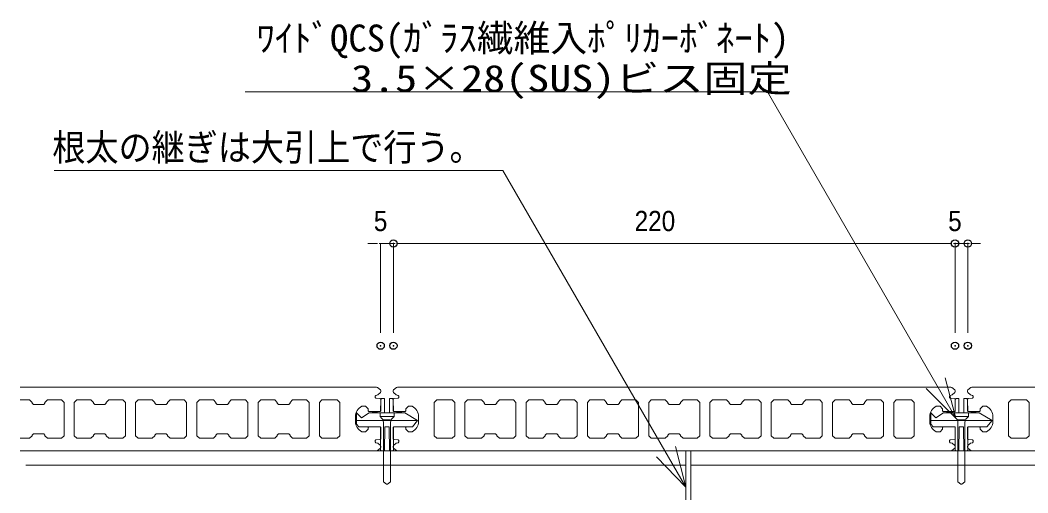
# Model space of a CAD drawing. Units: millimetres, scale not verified. Extents: x -12715 to 12220, y -3398 to 4210.
# Drawn here: x 659.7 to 1054.4, y 2819.1 to 3004.2 of the extents above; entities that cross this region are included whole.
import ezdxf
from ezdxf.enums import TextEntityAlignment as Align

# ---------------------------------------------------------------- set-up
doc = ezdxf.new("R2010")
doc.units = ezdxf.units.MM
doc.header["$LTSCALE"] = 5.7
doc.header["$PDMODE"] = 32
doc.header["$PDSIZE"] = 2.85
for name, color, linetype, lineweight in [('0-1_デッキ', 7, 'Continuous', 9), ('0-2_文字', 4, 'Continuous', 9), ('0-3_寸法', 7, 'Continuous', 9), ('0-4_一般', 4, 'Continuous', 9), ('0-5_根太', 4, 'Continuous', 9), ('0-6_ビス', 2, 'Continuous', 9), ('0-7_0', 7, 'Continuous', 9), ('0-A_WQCS', 4, 'Continuous', 9)]:
    doc.layers.add(name, color=color, linetype=linetype, lineweight=lineweight)
doc.layers.add('0-8_DEFPOINTS', color=7, linetype='Continuous')
doc.styles.add('Osaka', font='')
doc.styles.add('ＭＳ ゴシック', font='')
doc.styles.get('Osaka').set_extended_font_data('Osaka')
doc.styles.get('ＭＳ ゴシック').set_extended_font_data('MS Gothic')

# ---------------------------------------------------------------- blocks, each defined once
blk = doc.blocks.new('グループ-46-1')
at = {"layer": '0-1_デッキ'}
for points in [[(3964.4, 130), (3964.4, 310), (3954.4, 320.9), (3884.4, 327.1), (3874.4, 338), (3874.4, 358), (3884, 370.9), (3914.4, 380), (3956.6, 413.8), (3964.4, 430), (3964.4, 440), (3956.7, 456.4), (3912.1, 493.6), (3894.4, 500), (-4775.6, 500), (-4793.3, 493.6), (-4837.9, 456.4), (-4845.6, 440), (-4845.6, 430), (-4837.8, 413.8), (-4795.6, 380), (-4765.2, 370.9), (-4755.6, 358), (-4755.6, 338), (-4765.6, 327.1), (-4835.6, 320.9), (-4845.6, 310), (-4845.6, 130)], [(-4845.6, -130), (-4845.6, -310), (-4835.6, -320.9), (-4765.6, -327.1), (-4755.6, -338), (-4755.6, -358), (-4765.2, -370.9), (-4795.6, -380), (-4837.8, -413.8), (-4845.6, -430), (-4845.6, -440), (-4837.9, -456.4), (-4793.3, -493.6), (-4775.6, -500), (3894.4, -500), (3912.1, -493.6), (3956.7, -456.4), (3964.4, -440), (3964.4, -430), (3956.6, -413.8), (3914.4, -380), (3884, -370.9), (3874.4, -358), (3874.4, -338), (3884.4, -327.1), (3954.4, -320.9), (3964.4, -310), (3964.4, -130)]]:
    blk.add_lwpolyline(points, dxfattribs=at)
at = {"layer": '0-4_一般', "color": 7}
for p, q in [((-4445.6, 40), (-4445.6, -40)), ((3564.4, 40), (3564.4, -40))]:
    blk.add_line(p, q, dxfattribs=at)
for points in [[(-4845.6, 130), (-4835.6, 120), (-4655.6, 120), (-4645.6, 130), (-4645.6, 160), (-4605.6, 200), (-4545.6, 200)], [(3964.4, 130), (3954.4, 120), (3774.4, 120), (3764.4, 130), (3764.4, 160), (3724.4, 200), (3664.4, 200)], [(-4545.6, -200), (-4605.6, -200), (-4645.6, -160), (-4645.6, -130), (-4655.6, -120), (-4835.6, -120), (-4845.6, -130)], [(3664.4, -200), (3724.4, -200), (3764.4, -160), (3764.4, -130), (3774.4, -120), (3954.4, -120), (3964.4, -130)]]:
    blk.add_lwpolyline(points, dxfattribs=at)
at = {"layer": '0-4_一般', "color": 1}
for points in [[(-4200.4, -260), (-4200.4, 260), (-4160.4, 300), (-3920.4, 300), (-3880.4, 260), (-3880.4, -260), (-3920.4, -300), (-4160.4, -300)], [(-2960.4, -300), (-3180.4, -300), (-3220.4, -260), (-3220.4, -250), (-3240.4, -230), (-3400.4, -230), (-3420.4, -250), (-3420.4, -260), (-3460.4, -300), (-3680.4, -300), (-3720.4, -260), (-3720.4, 260), (-3680.4, 300), (-3460.4, 300), (-3420.4, 260), (-3420.4, 250), (-3400.4, 230), (-3240.4, 230), (-3220.4, 250), (-3220.4, 260), (-3180.4, 300), (-2960.4, 300), (-2920.4, 260), (-2920.4, -260)], [(-2460.4, -250), (-2460.4, -260), (-2500.4, -300), (-2720.4, -300), (-2760.4, -260), (-2760.4, 260), (-2720.4, 300), (-2500.4, 300), (-2460.4, 260), (-2460.4, 250), (-2440.4, 230), (-2280.4, 230), (-2260.4, 250), (-2260.4, 260), (-2220.4, 300), (-2000.4, 300), (-1960.4, 260), (-1960.4, -260), (-2000.4, -300), (-2220.4, -300), (-2260.4, -260), (-2260.4, -250), (-2280.4, -230), (-2440.4, -230)], [(-1000.4, 260), (-1000.4, -260), (-1040.4, -300), (-1260.4, -300), (-1300.4, -260), (-1300.4, -250), (-1320.4, -230), (-1480.4, -230), (-1500.4, -250), (-1500.4, -260), (-1540.4, -300), (-1760.4, -300), (-1800.4, -260), (-1800.4, 260), (-1760.4, 300), (-1540.4, 300), (-1500.4, 260), (-1500.4, 250), (-1480.4, 230), (-1320.4, 230), (-1300.4, 250), (-1300.4, 260), (-1260.4, 300), (-1040.4, 300)], [(-360.6, -230), (-520.6, -230), (-540.6, -250), (-540.6, -260), (-580.6, -300), (-800.6, -300), (-840.6, -260), (-840.6, 260), (-800.6, 300), (-580.6, 300), (-540.6, 260), (-540.6, 250), (-520.6, 230), (-360.6, 230), (-340.6, 250), (-340.6, 260), (-300.6, 300), (-80.6, 300), (-40.6, 260), (-40.6, -260), (-80.6, -300), (-300.6, -300), (-340.6, -260), (-340.6, -250)], [(619.4, -260), (619.4, -250), (599.4, -230), (439.4, -230), (419.4, -250), (419.4, -260), (379.4, -300), (159.4, -300), (119.4, -260), (119.4, 260), (159.4, 300), (379.4, 300), (419.4, 260), (419.4, 250), (439.4, 230), (599.4, 230), (619.4, 250), (619.4, 260), (659.4, 300), (879.4, 300), (919.4, 260), (919.4, -260), (879.4, -300), (659.4, -300)], [(1379.4, 260), (1379.4, 250), (1399.4, 230), (1559.4, 230), (1579.4, 250), (1579.4, 260), (1619.4, 300), (1839.4, 300), (1879.4, 260), (1879.4, -260), (1839.4, -300), (1619.4, -300), (1579.4, -260), (1579.4, -250), (1559.4, -230), (1399.4, -230), (1379.4, -250), (1379.4, -260), (1339.4, -300), (1119.4, -300), (1079.4, -260), (1079.4, 260), (1119.4, 300), (1339.4, 300)], [(2079.4, -300), (2039.4, -260), (2039.4, 260), (2079.4, 300), (2299.4, 300), (2339.4, 260), (2339.4, 250), (2359.4, 230), (2519.4, 230), (2539.4, 250), (2539.4, 260), (2579.4, 300), (2799.4, 300), (2839.4, 260), (2839.4, -260), (2799.4, -300), (2579.4, -300), (2539.4, -260), (2539.4, -250), (2519.4, -230), (2359.4, -230), (2339.4, -250), (2339.4, -260), (2299.4, -300)], [(3039.4, -300), (2999.4, -260), (2999.4, 260), (3039.4, 300), (3279.4, 300), (3319.4, 260), (3319.4, -260), (3279.4, -300)]]:
    blk.add_lwpolyline(points, close=True, dxfattribs=at)
at = {"layer": '0-4_一般', "color": 7}
for centre, start, end in [((-4633.9, 33.5), 1.96794, 62.04932), ((3752.7, 33.5), 117.95068, 178.03206), ((-4633.9, -33.5), 297.95068, 358.03206), ((3752.7, -33.5), 181.96794, 242.04932)]:
    blk.add_arc(centre, 188.4, start, end, dxfattribs=at)
blk = doc.blocks.new('グループ-47-1')
at = {"layer": '0-1_デッキ'}
for p, q in [((-5105.6, 500), (-10689.4, 500)), ((-5087.9, 493.6), (-5105.6, 500)), ((-5043.3, 456.4), (-5087.9, 493.6)), ((-5125.6, 358), (-5116, 370.9)), ((-5125.6, 338), (-5125.6, 358)), ((-5115.6, 327.1), (-5125.6, 338)), ((-5116, 370.9), (-5085.6, 380)), ((-5045.6, 320.9), (-5115.6, 327.1)), ((-5085.6, 380), (-5043.4, 413.8)), ((-5035.6, 310), (-5045.6, 320.9)), ((-5043.4, 413.8), (-5035.6, 430)), ((-5035.6, 440), (-5043.3, 456.4)), ((-5035.6, 430), (-5035.6, 440)), ((-10689.4, 300), (-10540.4, 300)), ((-5035.6, 130), (-5035.6, 310)), ((-5035.6, -310), (-5035.6, -130)), ((-10540.4, -300), (-10689.4, -300)), ((-5045.6, -320.9), (-5035.6, -310)), ((-5125.6, -338), (-5115.6, -327.1)), ((-5125.6, -358), (-5125.6, -338)), ((-5116, -370.9), (-5125.6, -358)), ((-5085.6, -380), (-5116, -370.9)), ((-5115.6, -327.1), (-5045.6, -320.9)), ((-5087.9, -493.6), (-5043.3, -456.4)), ((-5043.4, -413.8), (-5085.6, -380)), ((-5035.6, -430), (-5043.4, -413.8)), ((-5043.3, -456.4), (-5035.6, -440)), ((-5035.6, -440), (-5035.6, -430)), ((-10689.4, -500), (-5105.6, -500)), ((-5105.6, -500), (-5087.9, -493.6))]:
    blk.add_line(p, q, dxfattribs=at)
at = {"layer": '0-4_一般', "color": 1}
for p, q in [((-10540.4, 300), (-10689.4, 300)), ((-10500.4, 260), (-10540.4, 300)), ((-10500.4, 250), (-10500.4, 260)), ((-10480.4, 230), (-10500.4, 250)), ((-10320.4, 230), (-10480.4, 230)), ((-10300.4, 250), (-10320.4, 230)), ((-10260.4, 300), (-10300.4, 260)), ((-10300.4, 260), (-10300.4, 250)), ((-10040.4, 300), (-10260.4, 300)), ((-10000.4, 260), (-10040.4, 300)), ((-10000.4, -260), (-10000.4, 260)), ((-10689.4, -300), (-10540.4, -300)), ((-10540.4, -300), (-10500.4, -260)), ((-10500.4, -250), (-10480.4, -230)), ((-10500.4, -260), (-10500.4, -250)), ((-10480.4, -230), (-10320.4, -230)), ((-10320.4, -230), (-10300.4, -250)), ((-10300.4, -250), (-10300.4, -260)), ((-10300.4, -260), (-10260.4, -300)), ((-10260.4, -300), (-10040.4, -300)), ((-10040.4, -300), (-10000.4, -260))]:
    blk.add_line(p, q, dxfattribs=at)
at = {"layer": '0-4_一般', "color": 7}
blk.add_line((-5435.6, 40), (-5435.6, -40), dxfattribs=at)
at = {"layer": '0-4_一般', "color": 1}
for points in [[(-9360.6, -230), (-9520.6, -230), (-9540.6, -250), (-9540.6, -260), (-9580.6, -300), (-9800.6, -300), (-9840.6, -260), (-9840.6, 260), (-9800.6, 300), (-9580.6, 300), (-9540.6, 260), (-9540.6, 250), (-9520.6, 230), (-9360.6, 230), (-9340.6, 250), (-9340.6, 260), (-9300.6, 300), (-9080.6, 300), (-9040.6, 260), (-9040.6, -260), (-9080.6, -300), (-9300.6, -300), (-9340.6, -260), (-9340.6, -250)], [(-8380.6, -260), (-8380.6, -250), (-8400.6, -230), (-8560.6, -230), (-8580.6, -250), (-8580.6, -260), (-8620.6, -300), (-8840.6, -300), (-8880.6, -260), (-8880.6, 260), (-8840.6, 300), (-8620.6, 300), (-8580.6, 260), (-8580.6, 250), (-8560.6, 230), (-8400.6, 230), (-8380.6, 250), (-8380.6, 260), (-8340.6, 300), (-8120.6, 300), (-8080.6, 260), (-8080.6, -260), (-8120.6, -300), (-8340.6, -300)], [(-7620.6, 260), (-7620.6, 250), (-7600.6, 230), (-7440.6, 230), (-7420.6, 250), (-7420.6, 260), (-7380.6, 300), (-7160.6, 300), (-7120.6, 260), (-7120.6, -260), (-7160.6, -300), (-7380.6, -300), (-7420.6, -260), (-7420.6, -250), (-7440.6, -230), (-7600.6, -230), (-7620.6, -250), (-7620.6, -260), (-7660.6, -300), (-7880.6, -300), (-7920.6, -260), (-7920.6, 260), (-7880.6, 300), (-7660.6, 300)], [(-6920.6, -300), (-6960.6, -260), (-6960.6, 260), (-6920.6, 300), (-6700.6, 300), (-6660.6, 260), (-6660.6, 250), (-6640.6, 230), (-6480.6, 230), (-6460.6, 250), (-6460.6, 260), (-6420.6, 300), (-6200.6, 300), (-6160.6, 260), (-6160.6, -260), (-6200.6, -300), (-6420.6, -300), (-6460.6, -260), (-6460.6, -250), (-6480.6, -230), (-6640.6, -230), (-6660.6, -250), (-6660.6, -260), (-6700.6, -300)], [(-5960.6, -300), (-6000.6, -260), (-6000.6, 260), (-5960.6, 300), (-5720.6, 300), (-5680.6, 260), (-5680.6, -260), (-5720.6, -300)]]:
    blk.add_lwpolyline(points, close=True, dxfattribs=at)
at = {"layer": '0-4_一般', "color": 7}
for points in [[(-5035.6, 130), (-5045.6, 120), (-5225.6, 120), (-5235.6, 130), (-5235.6, 160), (-5275.6, 200), (-5335.6, 200)], [(-5335.6, -200), (-5275.6, -200), (-5235.6, -160), (-5235.6, -130), (-5225.6, -120), (-5045.6, -120), (-5035.6, -130)]]:
    blk.add_lwpolyline(points, dxfattribs=at)
for centre, start, end in [((-5247.3, 33.5), 117.95068, 178.03206), ((-5247.3, -33.5), 181.96794, 242.04932)]:
    blk.add_arc(centre, 188.4, start, end, dxfattribs=at)
blk = doc.blocks.new('グループ-48-1')
at = {"layer": '0-1_デッキ'}
for p, q in [((4206.7, 493.6), (4162.1, 456.4)), ((4224.4, 500), (4206.7, 493.6)), ((10595, 500), (4224.4, 500)), ((4162.1, 456.4), (4154.4, 440)), ((4154.4, 440), (4154.4, 430)), ((4154.4, 430), (4162.2, 413.8)), ((4164.4, 320.9), (4154.4, 310)), ((4162.2, 413.8), (4204.4, 380)), ((4234.4, 327.1), (4164.4, 320.9)), ((4204.4, 380), (4234.8, 370.9)), ((4244.4, 338), (4234.4, 327.1)), ((4234.8, 370.9), (4244.4, 358)), ((4244.4, 358), (4244.4, 338)), ((4154.4, 310), (4154.4, 130)), ((4154.4, -130), (4154.4, -310)), ((4154.4, -310), (4164.4, -320.9)), ((4162.2, -413.8), (4154.4, -430)), ((4154.4, -430), (4154.4, -440)), ((4154.4, -440), (4162.1, -456.4)), ((4162.1, -456.4), (4206.7, -493.6)), ((4204.4, -380), (4162.2, -413.8)), ((4164.4, -320.9), (4234.4, -327.1)), ((4234.8, -370.9), (4204.4, -380)), ((4234.4, -327.1), (4244.4, -338)), ((4244.4, -358), (4234.8, -370.9)), ((4244.4, -338), (4244.4, -358)), ((4206.7, -493.6), (4224.4, -500)), ((4224.4, -500), (10595, -500))]:
    blk.add_line(p, q, dxfattribs=at)
at = {"layer": '0-4_一般', "color": 1}
for p, q in [((10119.4, 300), (10079.4, 260)), ((10079.4, 260), (10079.4, -260)), ((10339.4, 300), (10119.4, 300)), ((10379.4, 260), (10339.4, 300)), ((10379.4, 250), (10379.4, 260)), ((10399.4, 230), (10379.4, 250)), ((10559.4, 230), (10399.4, 230)), ((10579.4, 250), (10559.4, 230)), ((10595, 275.6), (10579.4, 260)), ((10579.4, 260), (10579.4, 250)), ((10079.4, -260), (10119.4, -300)), ((10119.4, -300), (10339.4, -300)), ((10339.4, -300), (10379.4, -260)), ((10379.4, -250), (10399.4, -230)), ((10379.4, -260), (10379.4, -250)), ((10399.4, -230), (10559.4, -230)), ((10559.4, -230), (10579.4, -250)), ((10579.4, -250), (10579.4, -260)), ((10579.4, -260), (10595, -275.6))]:
    blk.add_line(p, q, dxfattribs=at)
at = {"layer": '0-4_一般', "color": 7}
blk.add_line((4554.4, 40), (4554.4, -40), dxfattribs=at)
for points in [[(4154.4, 130), (4164.4, 120), (4344.4, 120), (4354.4, 130), (4354.4, 160), (4394.4, 200), (4454.4, 200)], [(4454.4, -200), (4394.4, -200), (4354.4, -160), (4354.4, -130), (4344.4, -120), (4164.4, -120), (4154.4, -130)]]:
    blk.add_lwpolyline(points, dxfattribs=at)
at = {"layer": '0-4_一般', "color": 1}
for points in [[(4799.6, -260), (4799.6, 260), (4839.6, 300), (5079.6, 300), (5119.6, 260), (5119.6, -260), (5079.6, -300), (4839.6, -300)], [(6039.6, -300), (5819.6, -300), (5779.6, -260), (5779.6, -250), (5759.6, -230), (5599.6, -230), (5579.6, -250), (5579.6, -260), (5539.6, -300), (5319.6, -300), (5279.6, -260), (5279.6, 260), (5319.6, 300), (5539.6, 300), (5579.6, 260), (5579.6, 250), (5599.6, 230), (5759.6, 230), (5779.6, 250), (5779.6, 260), (5819.6, 300), (6039.6, 300), (6079.6, 260), (6079.6, -260)], [(6539.6, -250), (6539.6, -260), (6499.6, -300), (6279.6, -300), (6239.6, -260), (6239.6, 260), (6279.6, 300), (6499.6, 300), (6539.6, 260), (6539.6, 250), (6559.6, 230), (6719.6, 230), (6739.6, 250), (6739.6, 260), (6779.6, 300), (6999.6, 300), (7039.6, 260), (7039.6, -260), (6999.6, -300), (6779.6, -300), (6739.6, -260), (6739.6, -250), (6719.6, -230), (6559.6, -230)], [(7999.6, 260), (7999.6, -260), (7959.6, -300), (7739.6, -300), (7699.6, -260), (7699.6, -250), (7679.6, -230), (7519.6, -230), (7499.6, -250), (7499.6, -260), (7459.6, -300), (7239.6, -300), (7199.6, -260), (7199.6, 260), (7239.6, 300), (7459.6, 300), (7499.6, 260), (7499.6, 250), (7519.6, 230), (7679.6, 230), (7699.6, 250), (7699.6, 260), (7739.6, 300), (7959.6, 300)], [(8639.4, -230), (8479.4, -230), (8459.4, -250), (8459.4, -260), (8419.4, -300), (8199.4, -300), (8159.4, -260), (8159.4, 260), (8199.4, 300), (8419.4, 300), (8459.4, 260), (8459.4, 250), (8479.4, 230), (8639.4, 230), (8659.4, 250), (8659.4, 260), (8699.4, 300), (8919.4, 300), (8959.4, 260), (8959.4, -260), (8919.4, -300), (8699.4, -300), (8659.4, -260), (8659.4, -250)], [(9619.4, -260), (9619.4, -250), (9599.4, -230), (9439.4, -230), (9419.4, -250), (9419.4, -260), (9379.4, -300), (9159.4, -300), (9119.4, -260), (9119.4, 260), (9159.4, 300), (9379.4, 300), (9419.4, 260), (9419.4, 250), (9439.4, 230), (9599.4, 230), (9619.4, 250), (9619.4, 260), (9659.4, 300), (9879.4, 300), (9919.4, 260), (9919.4, -260), (9879.4, -300), (9659.4, -300)]]:
    blk.add_lwpolyline(points, close=True, dxfattribs=at)
at = {"layer": '0-4_一般', "color": 7}
for centre, start, end in [((4366.1, 33.5), 1.96794, 62.04932), ((4366.1, -33.5), 297.95068, 358.03206)]:
    blk.add_arc(centre, 188.4, start, end, dxfattribs=at)
blk = doc.blocks.new('シンボル-32')
at = {"layer": '0-6_ビス'}
for name in ['グループ-47-1', 'グループ-46-1', 'グループ-48-1']:
    blk.add_blockref(name, (0, 0), dxfattribs=at)
blk = doc.blocks.new('_DOT')
at = {"layer": '0-7_0'}
for p, q in [((-20, 0), (-40, 0)), ((-10, 0), (10, 0))]:
    blk.add_line(p, q, dxfattribs=at)
blk = doc.blocks.new('グループ-297-1')
at = {"layer": '0-5_根太'}
for p, q in [((15772.1, -3381.4), (26112.1, -3381.4)), ((26112.1, -4781.4), (26112.1, -3381.4)), ((15772.1, -3601.4), (26112.1, -3601.4)), ((15772.1, -4717.4), (26112.1, -4717.4)), ((15772.1, -4781.4), (26112.1, -4781.4))]:
    blk.add_line(p, q, dxfattribs=at)
blk = doc.blocks.new('グループ-298-1')
at = {"layer": '0-5_根太'}
for p, q in [((26192.1, -3381.4), (36972.1, -3381.4)), ((26192.1, -4781.4), (26192.1, -3381.4)), ((26192.1, -3601.4), (36972.1, -3601.4)), ((26192.1, -4717.4), (36972.1, -4717.4)), ((26192.1, -4781.4), (36972.1, -4781.4))]:
    blk.add_line(p, q, dxfattribs=at)
blk = doc.blocks.new('グループ-429-1')
at = {"layer": '0-A_WQCS'}
for p, q in [((-96.4, 658.2), (-99.7, 469.1)), ((-40, 670), (-84.4, 670)), ((-40, 670), (-40, 658.4)), ((-40, 658.4), (-40, 469.3)), ((40, 658.4), (40, 670)), ((84.4, 670), (40, 670)), ((40, 469.3), (40, 658.4)), ((99.7, 469.1), (96.4, 658.2)), ((480, 330), (-480, 330)), ((-280, 450), (280, 450)), ((400, 230), (480, 330)), ((-100, 211.1), (-100, -138)), ((-33.7, 210.7), (-39.8, -138.4)), ((39.8, -138.4), (33.7, 210.7)), ((100, -138), (100, 211.1)), ((-88, -150), (-40, -150)), ((-39.8, -138.4), (-40, -150)), ((40, -150), (39.8, -138.4)), ((40, -150), (88, -150))]:
    blk.add_line(p, q, dxfattribs=at)
blk.add_lwpolyline([(-480, 450), (-400, 370), (-280, 450), (-99.7, 470), (-96.4, 658.2), (-84.4, 670), (-40, 670), (-40, 450), (40, 450), (40, 670), (84.4, 670), (96.4, 658.2), (99.7, 470), (280, 450), (480, 330), (397.8, 230), (100, 230), (100, -138), (88, -150), (40, -150), (33.4, 230), (-33.4, 230), (-40, -150), (-88, -150), (-100, -138), (-100, 230), (-440, 230), (-480, 270)], close=True, dxfattribs=at)
for centre, start, end in [((-84.4, 658), 90, 179), ((84.4, 658), 1, 90), ((-88, -138), 180, 270), ((88, -138), 270, 0)]:
    blk.add_arc(centre, 12, start, end, dxfattribs=at)
blk = doc.blocks.new('グループ-430-1')
at = {"layer": '0-A_WQCS'}
for p, q in [((110, 390), (-110, 390)), ((-110, 390), (-79.9, 359.8)), ((56.4, 336.4), (-56.4, 336.4)), ((110, 390), (79.8, 359.8)), ((110, 450), (110, 390)), ((-56.4, 303.3), (-56.4, -634)), ((56.4, 303.3), (56.4, -634)), ((-56.4, -634), (-7.3, -668.4)), ((-7.3, -668.4), (0, -670))]:
    blk.add_line(p, q, dxfattribs=at)
for points in [[(110, 450), (-110, 450), (-110, 390)], [(0, -670), (7.2, -668.4), (56.4, -634)]]:
    blk.add_lwpolyline(points, dxfattribs=at)
for centre, start, end in [((-136.4, 303.3), 0, 45), ((136.4, 303.3), 135, 180)]:
    blk.add_arc(centre, 80, start, end, dxfattribs=at)
blk = doc.blocks.new('グループ-431-1')
at = {"layer": '0-A_WQCS'}
for name in ['グループ-429-1', 'グループ-430-1']:
    blk.add_blockref(name, (0, 0), dxfattribs=at)
blk = doc.blocks.new('WQCS2016断')
at = {"layer": '0-A_WQCS'}
blk.add_blockref('グループ-431-1', (0, 0), dxfattribs=at)

msp = doc.modelspace()

# ---------------------------------------------------------------- linework, layer by layer
at = {"layer": '0-2_文字'}
for p, q in [((952.402, 2976.146), (747.79, 2976.146)), ((952.402, 2976.146), (1026.239, 2848.256)), ((848.782, 2945.361), (920.389, 2821.334))]:
    msp.add_line(p, q, dxfattribs=at)
for points in [[(1021.985, 2864.131), (1026.239, 2848.256), (1014.617, 2859.877)], [(916.413, 2837.28), (920.389, 2821.334), (908.973, 2833.156)]]:
    msp.add_lwpolyline(points, dxfattribs=at)
at = {"layer": '0-3_寸法', "color": 4}
msp.add_line((848.782, 2945.361), (672.983, 2945.361), dxfattribs=at)
at = {"layer": '0-3_寸法'}
for p, q in [((798.372, 2916.707), (795.868, 2916.707)), ((800.875, 2881.707), (800.875, 2916.707)), ((800.875, 2916.707), (805.875, 2916.707)), ((805.875, 2881.707), (805.875, 2916.707)), ((805.875, 2881.707), (805.875, 2916.707)), ((808.379, 2916.707), (1023.372, 2916.707)), ((808.379, 2916.707), (810.883, 2916.707)), ((1023.372, 2916.707), (1020.868, 2916.707)), ((1025.875, 2881.707), (1025.875, 2916.707)), ((1025.875, 2881.707), (1025.875, 2916.707)), ((1025.875, 2916.707), (1030.875, 2916.707)), ((1030.875, 2881.707), (1030.875, 2916.707)), ((1033.379, 2916.707), (1035.883, 2916.707))]:
    msp.add_line(p, q, dxfattribs=at)
at = {"layer": '0-8_DEFPOINTS'}
for p in [(805.875, 2916.707), (1025.875, 2916.707), (1030.875, 2916.707), (800.875, 2876.707), (805.875, 2876.707), (1025.875, 2876.707), (1030.875, 2876.707)]:
    msp.add_point(p, dxfattribs=at)

# ---------------------------------------------------------------- block references
at = {"layer": '0-1_デッキ', "xscale": 0.025, "yscale": 0.025}
msp.add_blockref('シンボル-32', (926.889, 2847.964), dxfattribs=at)
msp.add_blockref('シンボル-32', (926.889, 2847.964), dxfattribs=at)
at = {"layer": '0-3_寸法', "xscale": 0.06259308, "yscale": 0.06259308}
for p in [(800.875, 2916.707), (1025.875, 2916.707), (1025.875, 2916.707)]:
    msp.add_blockref('_DOT', p, dxfattribs=at)
at = {"layer": '0-3_寸法', "xscale": 0.06259308, "yscale": 0.06259308, "rotation": 180}
for p in [(805.875, 2916.707), (805.875, 2916.707), (1030.875, 2916.707)]:
    msp.add_blockref('_DOT', p, dxfattribs=at)
at = {"layer": '0-5_根太', "xscale": 0.025, "yscale": 0.025}
for name in ['グループ-297-1', 'グループ-298-1']:
    msp.add_blockref(name, (267.586, 2920), dxfattribs=at)
at = {"layer": '0-A_WQCS', "xscale": 0.025, "yscale": 0.025}
for p in [(803.374, 2839.214), (1028.374, 2839.214)]:
    msp.add_blockref('WQCS2016断', p, dxfattribs=at)

# ---------------------------------------------------------------- texts
at = {"layer": '0-2_文字', "style": 'ＭＳ ゴシック'}
msp.add_text('ﾜｲﾄﾞQCS(ｶﾞﾗｽ繊維入ﾎﾟﾘｶｰﾎﾞﾈｰﾄ)', height=10.56, dxfattribs=at).set_placement((752.22, 2988.748), align=Align.BOTTOM_LEFT)
for s, width, p in [('3.5×28(SUS)ビス固定', 1.2, (789.324, 2972.961)), ('根太の継ぎは大引上で行う。', 0.9, (672.269, 2945.958))]:
    msp.add_text(s, height=10.56, dxfattribs=dict(at, width=width)).set_placement(p, align=Align.BOTTOM_LEFT)
at = {"layer": '0-3_寸法', "style": 'Osaka', "width": 0.9}
for s, p in [('5', (798.204, 2919.207)), ('220', (900.363, 2919.207)), ('5', (1023.204, 2919.207))]:
    msp.add_text(s, height=7.918, dxfattribs=at).set_placement(p, align=Align.BOTTOM_LEFT)

doc.saveas('drawing.dxf')
